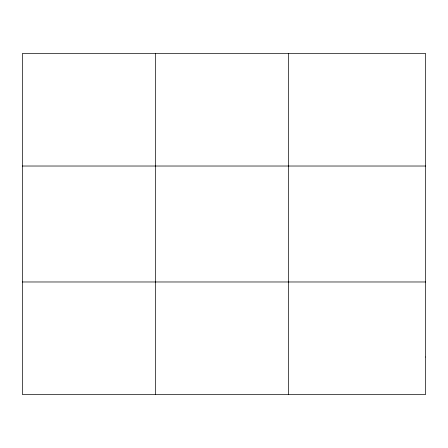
<?xml version="1.0" encoding="UTF-8"?>
<svg xmlns="http://www.w3.org/2000/svg" width="448" height="448" viewBox="0 0 448 448"><rect width="100%" height="100%" fill="white"/><g stroke="black" fill="none" stroke-linecap="round" stroke-linejoin="round"><path stroke-width="0.67" d="M155.456 53.48L155.456 394.52M288.512 53.48L288.512 394.52M22.4 166.023L425.6 166.023M22.4 281.977L425.6 281.977M425.6 357.006L425.6 394.52L22.4 394.52L22.4 53.48L425.6 53.48L425.6 357.006"/></g></svg>
